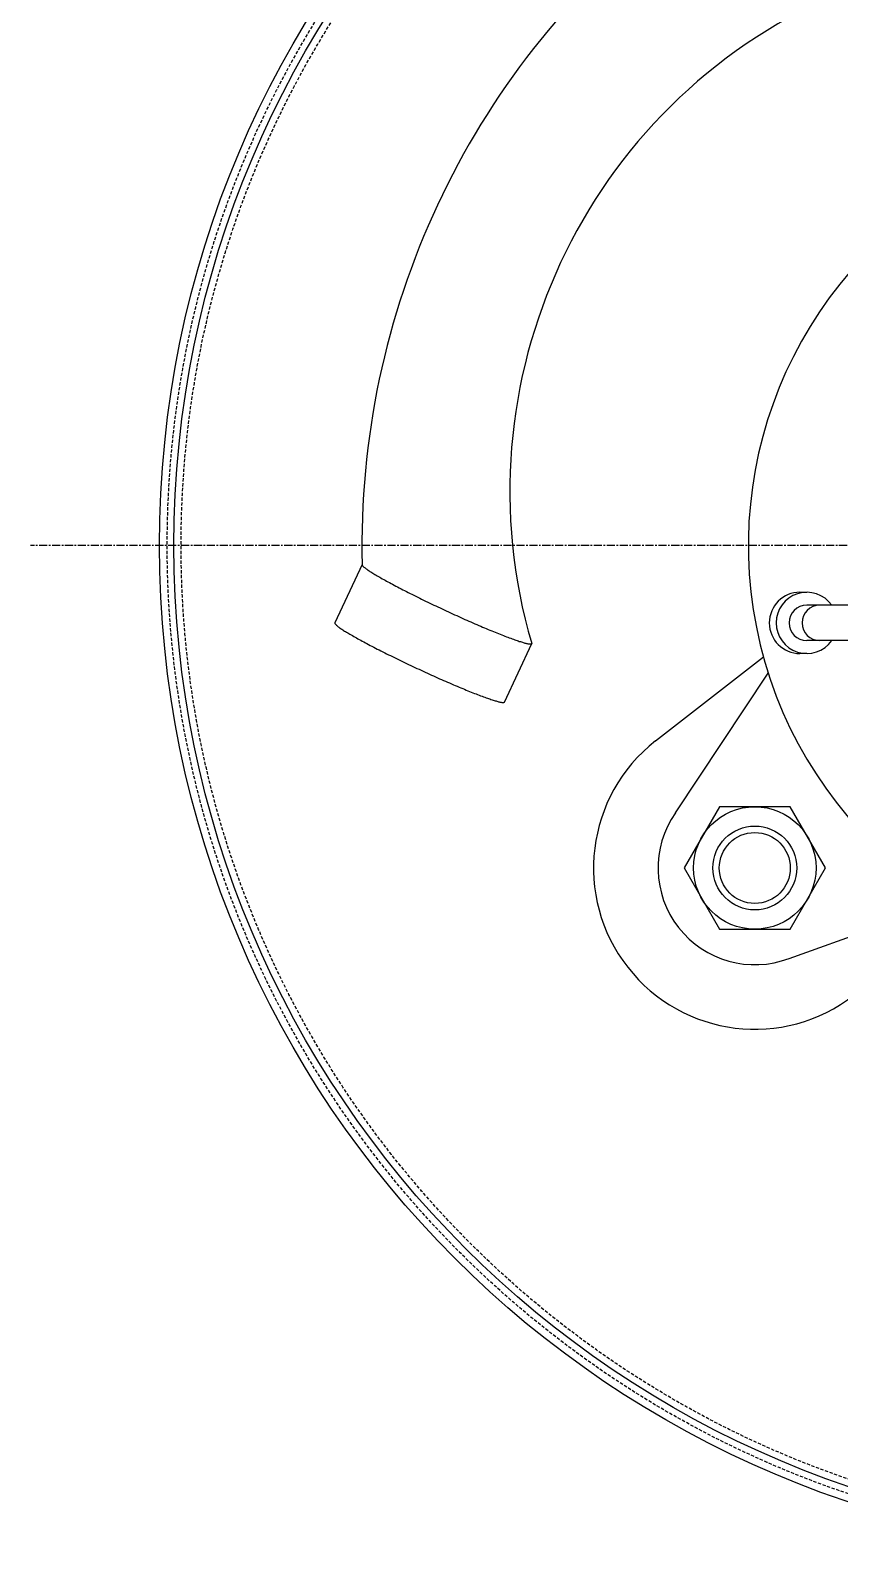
# Model space of a CAD drawing. Extents: x -176 to 176, y -982 to 235.
# Drawn here: x -176.3 to -50.9, y -156.3 to 79.9 of the extents above; entities that cross this region are included whole.
import ezdxf

# ---------------------------------------------------------------- set-up
doc = ezdxf.new("R2010")
doc.units = 0
doc.linetypes.add('CENTER', pattern=[2, 1.25, -0.25, 0.25, -0.25])
doc.linetypes.add('DASHED', pattern=[0.75, 0.5, -0.25])
doc.layers.get('0').update_dxf_attribs({"linetype": 'CONTINUOUS'})
doc.layers.add('CENTER', color=1, linetype='CENTER')

msp = doc.modelspace()

# ---------------------------------------------------------------- linework, layer by layer
at = {"color": 7, "linetype": 'CONTINUOUS'}
for p, q in [((-124.88, -2.95), (-129.1, -12.01)), ((-57, -7.25), (-55.93, -7.25)), ((-32.5, -9.25), (-55.93, -9.25)), ((-102.82, -24.27), (-98.59, -15.21)), ((-32.5, -14.75), (-55.93, -14.75)), ((-79.39, -30.3), (-62.67, -17.24)), ((-55.93, -16.75), (-57, -16.75)), ((-76.32, -41.44), (-61.91, -19.81)), ((-58.68, -64.02), (-34.2, -55.27))]:
    msp.add_line(p, q, dxfattribs=at)
msp.add_lwpolyline([(-69.48, -40.5), (-74.97, -50), (-69.48, -59.5), (-58.52, -59.5), (-53.03, -50), (-58.52, -40.5)], close=True, dxfattribs=at)
for points in [[(-124.88, -2.95, 0), (-124.88, -2.97, 0), (-124.88, -3, 0), (-124.87, -3.03, 0), (-124.86, -3.07, 0), (-124.83, -3.11, 0), (-124.8, -3.15, 0), (-124.76, -3.2, 0), (-124.71, -3.25, 0), (-124.65, -3.3, 0), (-124.59, -3.35, 0), (-124.51, -3.41, 0), (-124.43, -3.48, 0), (-124.35, -3.54, 0), (-124.25, -3.61, 0), (-124.15, -3.69, 0), (-124.04, -3.76, 0), (-123.92, -3.84, 0), (-123.8, -3.93, 0), (-123.66, -4.01, 0), (-123.52, -4.1, 0), (-123.38, -4.19, 0), (-123.22, -4.29, 0), (-123.06, -4.39, 0), (-122.9, -4.49, 0), (-122.72, -4.59, 0), (-122.54, -4.7, 0), (-122.36, -4.81, 0), (-122.16, -4.92, 0), (-121.96, -5.03, 0), (-121.76, -5.15, 0), (-121.54, -5.27, 0), (-121.33, -5.39, 0), (-121.1, -5.51, 0), (-120.87, -5.63, 0), (-120.64, -5.76, 0), (-120.4, -5.89, 0), (-120.15, -6.02, 0), (-119.9, -6.16, 0), (-119.65, -6.29, 0), (-119.39, -6.43, 0), (-119.12, -6.57, 0), (-118.85, -6.71, 0), (-118.58, -6.85, 0), (-118.3, -6.99, 0), (-118.02, -7.13, 0), (-117.74, -7.28, 0), (-117.45, -7.42, 0), (-117.16, -7.57, 0), (-116.86, -7.72, 0), (-116.56, -7.87, 0), (-116.26, -8.02, 0), (-115.95, -8.17, 0), (-115.65, -8.32, 0), (-115.34, -8.47, 0), (-115.03, -8.62, 0), (-114.71, -8.77, 0), (-114.4, -8.92, 0), (-114.08, -9.08, 0), (-113.76, -9.23, 0), (-113.44, -9.38, 0), (-113.12, -9.53, 0), (-112.8, -9.68, 0), (-112.48, -9.83, 0), (-112.16, -9.98, 0), (-111.83, -10.13, 0), (-111.51, -10.28, 0), (-111.19, -10.43, 0), (-110.87, -10.58, 0), (-110.55, -10.73, 0), (-110.22, -10.87, 0), (-109.91, -11.02, 0), (-109.59, -11.16, 0), (-109.27, -11.31, 0), (-108.95, -11.45, 0), (-108.64, -11.59, 0), (-108.33, -11.72, 0), (-108.01, -11.86, 0), (-107.71, -12, 0), (-107.4, -12.13, 0), (-107.1, -12.26, 0), (-106.8, -12.39, 0), (-106.5, -12.52, 0), (-106.2, -12.64, 0), (-105.91, -12.77, 0), (-105.63, -12.89, 0), (-105.34, -13.01, 0), (-105.06, -13.12, 0), (-104.79, -13.24, 0), (-104.51, -13.35, 0), (-104.25, -13.46, 0), (-103.98, -13.56, 0), (-103.72, -13.67, 0), (-103.47, -13.77, 0), (-103.22, -13.87, 0), (-102.98, -13.96, 0), (-102.74, -14.05, 0), (-102.51, -14.14, 0), (-102.28, -14.23, 0), (-102.06, -14.31, 0), (-101.84, -14.39, 0), (-101.64, -14.47, 0), (-101.43, -14.54, 0), (-101.23, -14.61, 0), (-101.04, -14.68, 0), (-100.86, -14.74, 0), (-100.68, -14.8, 0), (-100.51, -14.86, 0), (-100.34, -14.91, 0), (-100.19, -14.96, 0), (-100.04, -15.01, 0), (-99.89, -15.05, 0), (-99.76, -15.09, 0), (-99.63, -15.12, 0), (-99.5, -15.15, 0), (-99.39, -15.18, 0), (-99.28, -15.21, 0), (-99.18, -15.23, 0), (-99.09, -15.24, 0), (-99.01, -15.26, 0), (-98.93, -15.27, 0), (-98.86, -15.27, 0), (-98.8, -15.27, 0), (-98.74, -15.27, 0), (-98.7, -15.27, 0), (-98.66, -15.26, 0), (-98.63, -15.24, 0), (-98.61, -15.23, 0), (-98.59, -15.21, 0)], [(-129.1, -12.01, 0), (-129.11, -12.04, 0), (-129.11, -12.07, 0), (-129.1, -12.1, 0), (-129.08, -12.13, 0), (-129.06, -12.17, 0), (-129.02, -12.21, 0), (-128.98, -12.26, 0), (-128.93, -12.31, 0), (-128.88, -12.36, 0), (-128.81, -12.42, 0), (-128.74, -12.48, 0), (-128.66, -12.54, 0), (-128.57, -12.61, 0), (-128.48, -12.68, 0), (-128.38, -12.75, 0), (-128.26, -12.83, 0), (-128.15, -12.91, 0), (-128.02, -12.99, 0), (-127.89, -13.08, 0), (-127.75, -13.16, 0), (-127.6, -13.26, 0), (-127.45, -13.35, 0), (-127.29, -13.45, 0), (-127.12, -13.55, 0), (-126.95, -13.65, 0), (-126.77, -13.76, 0), (-126.58, -13.87, 0), (-126.39, -13.98, 0), (-126.19, -14.09, 0), (-125.98, -14.21, 0), (-125.77, -14.33, 0), (-125.55, -14.45, 0), (-125.33, -14.57, 0), (-125.1, -14.7, 0), (-124.86, -14.83, 0), (-124.62, -14.95, 0), (-124.38, -15.09, 0), (-124.13, -15.22, 0), (-123.87, -15.35, 0), (-123.61, -15.49, 0), (-123.35, -15.63, 0), (-123.08, -15.77, 0), (-122.81, -15.91, 0), (-122.53, -16.05, 0), (-122.25, -16.2, 0), (-121.96, -16.34, 0), (-121.67, -16.49, 0), (-121.38, -16.63, 0), (-121.08, -16.78, 0), (-120.79, -16.93, 0), (-120.48, -17.08, 0), (-120.18, -17.23, 0), (-119.87, -17.38, 0), (-119.56, -17.53, 0), (-119.25, -17.68, 0), (-118.94, -17.83, 0), (-118.62, -17.99, 0), (-118.31, -18.14, 0), (-117.99, -18.29, 0), (-117.67, -18.44, 0), (-117.35, -18.59, 0), (-117.03, -18.75, 0), (-116.71, -18.9, 0), (-116.38, -19.05, 0), (-116.06, -19.2, 0), (-115.74, -19.35, 0), (-115.42, -19.5, 0), (-115.09, -19.64, 0), (-114.77, -19.79, 0), (-114.45, -19.94, 0), (-114.13, -20.08, 0), (-113.81, -20.23, 0), (-113.5, -20.37, 0), (-113.18, -20.51, 0), (-112.86, -20.65, 0), (-112.55, -20.79, 0), (-112.24, -20.92, 0), (-111.93, -21.06, 0), (-111.63, -21.19, 0), (-111.32, -21.32, 0), (-111.02, -21.45, 0), (-110.72, -21.58, 0), (-110.43, -21.71, 0), (-110.14, -21.83, 0), (-109.85, -21.95, 0), (-109.57, -22.07, 0), (-109.29, -22.19, 0), (-109.01, -22.3, 0), (-108.74, -22.41, 0), (-108.47, -22.52, 0), (-108.21, -22.63, 0), (-107.95, -22.73, 0), (-107.7, -22.83, 0), (-107.45, -22.93, 0), (-107.21, -23.02, 0), (-106.97, -23.12, 0), (-106.73, -23.2, 0), (-106.51, -23.29, 0), (-106.29, -23.37, 0), (-106.07, -23.45, 0), (-105.86, -23.53, 0), (-105.66, -23.6, 0), (-105.46, -23.67, 0), (-105.27, -23.74, 0), (-105.08, -23.8, 0), (-104.91, -23.86, 0), (-104.74, -23.92, 0), (-104.57, -23.97, 0), (-104.41, -24.02, 0), (-104.26, -24.07, 0), (-104.12, -24.11, 0), (-103.98, -24.15, 0), (-103.85, -24.18, 0), (-103.73, -24.22, 0), (-103.62, -24.24, 0), (-103.51, -24.27, 0), (-103.41, -24.29, 0), (-103.32, -24.31, 0), (-103.23, -24.32, 0), (-103.16, -24.33, 0), (-103.09, -24.33, 0), (-103.02, -24.34, 0), (-102.97, -24.33, 0), (-102.92, -24.33, 0), (-102.89, -24.32, 0), (-102.86, -24.31, 0), (-102.83, -24.29, 0), (-102.82, -24.27, 0)]]:
    msp.add_polyline3d(points, dxfattribs=at)
for centre, radius in [((0, 0), 156.3), ((0, 0), 154.05), ((-64, -50), 9.5), ((-64, -50), 6.5), ((-64, -50), 5.5)]:
    msp.add_circle(centre, radius, dxfattribs=at)
at = {"color": 3, "linetype": 'DASHED'}
for radius in [155.1, 152.95]:
    msp.add_circle((0, 0), radius, dxfattribs=at)
at = {"color": 7, "linetype": 'CONTINUOUS'}
for centre, radius, start, end in [((0.09, -0.04), 125, 128.6666, 181.3334), ((-17.97, 8.38), 84, 113.6917, 196.3083), ((0, 0), 65, 117.3801, 62.6199), ((-57, -12), 4.75, 90, 270), ((-55.93, -12), 4.75, 35.3765, 324.6235), ((-55.93, -12), 2.75, 90, 270), ((-53.93, -12), 2.75, 90, 270), ((-64, -50), 25, 127.9987, 307.9987), ((-64, -50), 15, 145.2189, 290.7786)]:
    msp.add_arc(centre, radius, start, end, dxfattribs=at)
at = {"layer": 'CENTER', "color": 1, "linetype": 'CENTER'}
msp.add_line((176.3, 0), (-176.3, 0), dxfattribs=at)

doc.saveas('drawing.dxf')
